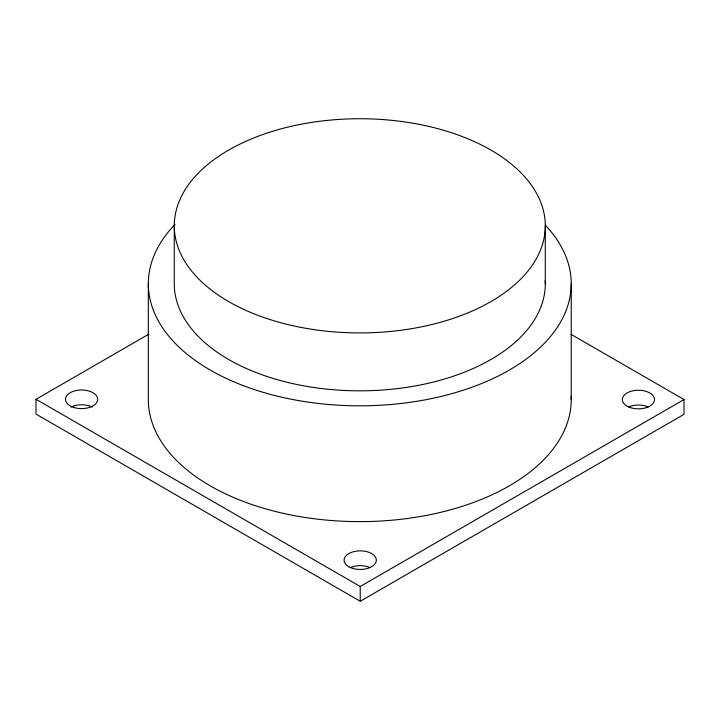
<?xml version="1.0" encoding="UTF-8"?>
<svg xmlns="http://www.w3.org/2000/svg" width="720" height="720" viewBox="0 0 720 720"><rect width="100%" height="100%" fill="white"/><g stroke="black" fill="none" stroke-linecap="round" stroke-linejoin="round"><path stroke-width="1.08" d="M571.059 334.341L684 399.546L684 414.333L360.216 601.272L36 414.081L36 399.294L148.788 334.179M36 399.294L360.216 586.485L684 399.546M571.23 283.734L571.23 399.546M545.292 225.828A185.508 107.1 0 0 1 267.03 318.582A185.508 107.1 0 0 1 267.03 133.083A185.508 107.1 0 0 1 545.292 225.828L545.292 283.734M360.216 586.485L360.216 601.272M174.276 225.828L174.276 283.734A185.508 107.1 0 0 0 362.565 390.825A185.508 107.1 0 0 0 545.211 280.53M148.329 283.734L148.329 399.546A211.446 122.076 0 0 0 362.619 521.613A211.446 122.076 0 0 0 571.158 396.27M350.406 567.567A16.119 9.306 0 0 1 370.026 567.567M545.346 225.207A211.446 122.076 0 0 1 358.947 405.819A211.446 122.076 0 0 1 175.023 224.37M70.956 407.088A16.119 9.306 0 0 1 92.223 407.088M628.596 406.953A16.119 9.306 0 0 1 648.225 406.953M348.822 566.739A16.119 9.306 0 0 0 375.786 562.572A16.119 9.306 0 0 0 356.049 551.169A16.119 9.306 0 0 0 348.822 566.739M630.351 407.601A16.119 9.306 0 0 0 654.534 399.546A16.119 9.306 0 0 0 630.351 391.491A16.119 9.306 0 0 0 630.351 407.601M73.53 407.358A16.119 9.306 0 0 0 97.704 399.294A16.119 9.306 0 0 0 73.53 391.239A16.119 9.306 0 0 0 73.53 407.358"/></g></svg>
